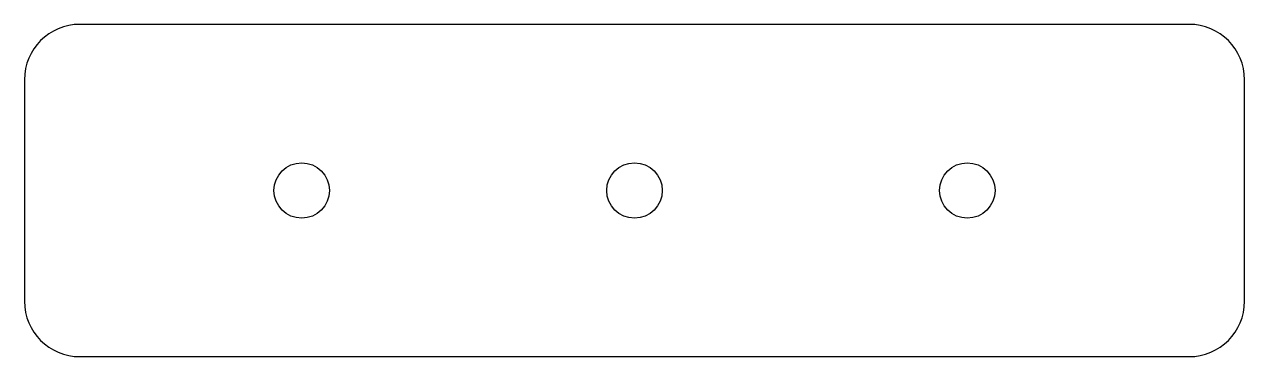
# Model space of a CAD drawing. Header units: millimetres. Extents: x -22 to 22, y -6 to 6.
import ezdxf

# ---------------------------------------------------------------- set-up
doc = ezdxf.new("R2010")
doc.units = ezdxf.units.MM

msp = doc.modelspace()

# ---------------------------------------------------------------- linework, layer by layer
at = {"color": 7, "linetype": 'Continuous', "lineweight": 25}
for p, q in [((20, 6), (-20, 6)), ((-22, 4), (-22, -4)), ((22, -4), (22, 4)), ((-20, -6), (20, -6))]:
    msp.add_line(p, q, dxfattribs=at)
for centre in [(-12, 0), (0, 0), (12, 0)]:
    msp.add_circle(centre, 1, dxfattribs=at)
for centre, start, end in [((-20, 4), 90, 180), ((20, 4), 0, 90), ((-20, -4), 180, 270), ((20, -4), 270, 0)]:
    msp.add_arc(centre, 2, start, end, dxfattribs=at)

doc.saveas('drawing.dxf')
